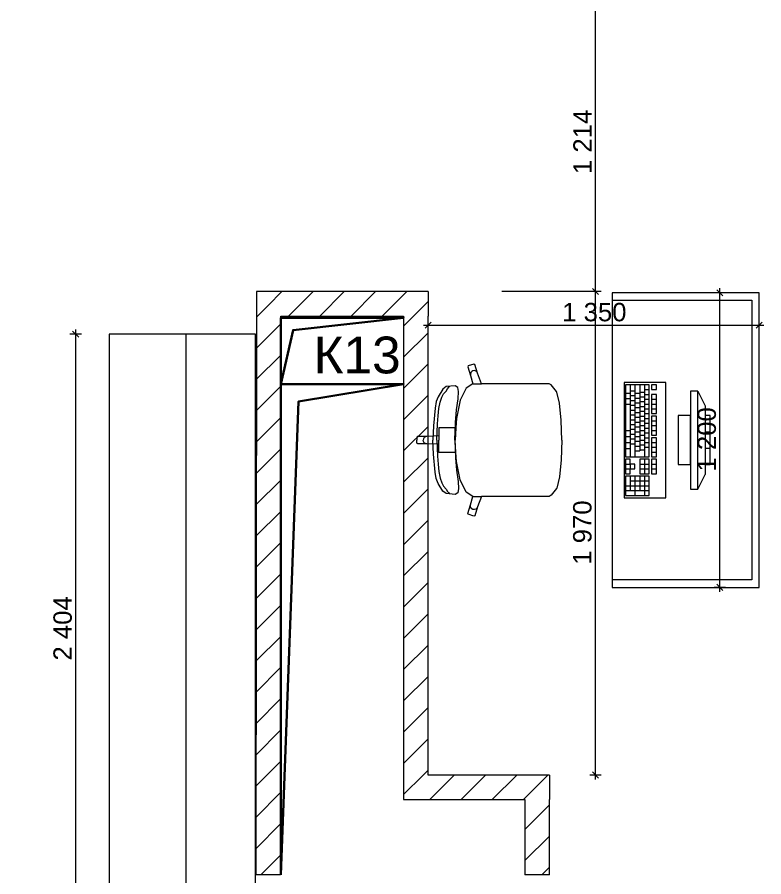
# Model space of a CAD drawing. Header units: millimetres. Extents: x 2336463 to 2579121, y 595385 to 778077.
# Drawn here: x 2438392 to 2441435, y 629667 to 633169 of the extents above; entities that cross this region are included whole.
import ezdxf

# ---------------------------------------------------------------- set-up
doc = ezdxf.new("R2010")
doc.units = ezdxf.units.MM
doc.header["$MEASUREMENT"] = 0
for name, color, linetype in [('1 Планировка размеры', 7, 'Continuous'), ('Интерьер - Мебель', 7, 'Continuous'), ('сит план', 7, 'Continuous')]:
    doc.layers.add(name, color=color, linetype=linetype)
doc.layers.add('1 Планировка размеры_Ном._пера__242', color=7, linetype='Continuous', lineweight=13, true_color=0x1b55b5)
doc.layers.add('сит план_Ном._пера__87', color=7, linetype='Continuous', lineweight=20, true_color=0x6a6a6a)
for name, color, linetype, lineweight in [('Интерьер - Мебель_Ном._пера__1', 7, 'Continuous', 13), ('сит план_Ном._пера__1', 7, 'Continuous', 13), ('сит план_Ном._пера__21', 7, 'Continuous', 30)]:
    doc.layers.add(name, color=color, linetype=linetype, lineweight=lineweight)
doc.styles.add('СГЕНЕРИР_СТИЛЬ_1', font='arial.ttf')
doc.linetypes.add('вешало', pattern='A,0,[1,Р”РёР·Р°Р№РЅ РїСЂРѕРµРєС‚ СЂР°Р±РѕС‡РёР№1.Shx,S=9.52381,R=0,X=0,Y=0],-1200,0', length=1200)
doc.dimstyles.new('СГЕНЕРИР_СТИЛЬ__1', dxfattribs={"dimtxt": 75, "dimasz": 23.75, "dimexe": 0.18, "dimexo": 300, "dimgap": 0, "dimtad": 1, "dimtih": 1, "dimtoh": 1, "dimdec": 0, "dimzin": 0, "dimdsep": 46, "dimtxsty": 'СГЕНЕРИР_СТИЛЬ_1', "dimblk": 'ARROWHEAD_6', "dimblk1": 'ARROWHEAD_6', "dimblk2": 'ARROWHEAD_6', "dimcen": 0.09, "dimclrd": 256, "dimclre": 256, "dimclrt": 256, "dimazin": 0, "dimtfac": 1, "dimtdec": 4, "dimtmove": 0, "dimatfit": 3, "dimfxl": 0, "dimtolj": 1, "dimtzin": 0, "dimarcsym": 0})
doc.dimstyles.new('СГЕНЕРИР_СТИЛЬ__2', dxfattribs={"dimtxt": 75, "dimasz": 23.75, "dimexe": 0.18, "dimexo": 300, "dimgap": 0, "dimtad": 1, "dimdec": 0, "dimzin": 0, "dimdsep": 46, "dimtxsty": 'СГЕНЕРИР_СТИЛЬ_1', "dimblk": 'ARROWHEAD_6', "dimblk1": 'ARROWHEAD_6', "dimblk2": 'ARROWHEAD_6', "dimcen": 0.09, "dimclrd": 256, "dimclre": 256, "dimclrt": 256, "dimazin": 0, "dimtfac": 1, "dimtdec": 4, "dimtmove": 0, "dimatfit": 3, "dimfxl": 0, "dimtolj": 1, "dimtzin": 0, "dimarcsym": 0})
pattern_1 = [(45, (2086872.015, 585813.69), (-63.639609, 63.639609), [])]

# ---------------------------------------------------------------- blocks, each defined once
blk = doc.blocks.new('Перекрытие_128', base_point=(2438766.9, 629473.8))
at = {"layer": 'Интерьер - Мебель_Ном._пера__1', "color": 7, "linetype": 'Continuous', "lineweight": 13, "flags": 128}
blk.add_lwpolyline([(2438766.9, 629473.8), (2439362.9, 629473.8), (2439362.9, 631878), (2438766.9, 631878)], close=True, dxfattribs=at)
blk = doc.blocks.new('Стена_427', base_point=(2439366.6, 632051.3))
at = {"layer": 'сит план_Ном._пера__87', "linetype": 'Continuous', "lineweight": 20, "true_color": 0x6a6a6a}
h = blk.add_hatch(dxfattribs=at)
h.set_pattern_fill('Блоки_Бетонные_Эффективные', color=251, style=0, pattern_type=2)
h.set_pattern_definition(pattern_1)
h.paths.add_polyline_path([(2439366.6, 631951.3), (2439466.6, 631951.3), (2439366.6, 632051.3)])
h = blk.add_hatch(dxfattribs=at)
h.set_pattern_fill('Блоки_Бетонные_Эффективные', color=251, style=0, pattern_type=2)
h.set_pattern_definition(pattern_1)
h.paths.add_polyline_path([(2439466.6, 632051.3), (2439366.6, 632051.3), (2439466.6, 631951.3)])
h = blk.add_hatch(dxfattribs=at)
h.set_pattern_fill('Блоки_Бетонные_Эффективные', color=251, style=0, pattern_type=2)
h.set_pattern_definition(pattern_1)
h.paths.add_polyline_path([(2439466.6, 631951.3), (2439966.6, 631951.3), (2439966.6, 632051.3), (2439466.6, 632051.3)])
h = blk.add_hatch(dxfattribs=at)
h.set_pattern_fill('Блоки_Бетонные_Эффективные', color=251, style=0, pattern_type=2)
h.set_pattern_definition(pattern_1)
h.paths.add_polyline_path([(2439966.6, 631951.3), (2440066.6, 631951.3), (2440066.6, 632051.3)])
h = blk.add_hatch(dxfattribs=at)
h.set_pattern_fill('Блоки_Бетонные_Эффективные', color=251, style=0, pattern_type=2)
h.set_pattern_definition(pattern_1)
h.paths.add_polyline_path([(2440066.6, 632051.3), (2439966.6, 632051.3), (2439966.6, 631951.3), (2440066.6, 632051.3)])
at = {"layer": 'сит план_Ном._пера__1', "color": 7, "linetype": 'Continuous', "lineweight": 13, "flags": 128}
for points in [[(2439366.6, 632051.3), (2439366.6, 631951.3)], [(2440066.6, 632051.3), (2439366.6, 632051.3)], [(2440066.6, 632051.3), (2440066.6, 631951.3)], [(2439466.6, 631951.3), (2439966.6, 631951.3)]]:
    blk.add_lwpolyline(points, dxfattribs=at)
blk = doc.blocks.new('Стена_428', base_point=(2440066.6, 632051.3))
at = {"layer": 'сит план_Ном._пера__87', "linetype": 'Continuous', "lineweight": 20, "true_color": 0x6a6a6a}
h = blk.add_hatch(dxfattribs=at)
h.set_pattern_fill('Блоки_Бетонные_Эффективные', color=251, style=0, pattern_type=2)
h.set_pattern_definition(pattern_1)
h.paths.add_polyline_path([(2439966.6, 631951.3), (2439966.6, 630081.3), (2440066.6, 630081.3), (2440066.6, 631951.3)])
h = blk.add_hatch(dxfattribs=at)
h.set_pattern_fill('Блоки_Бетонные_Эффективные', color=251, style=0, pattern_type=2)
h.set_pattern_definition(pattern_1)
h.paths.add_polyline_path([(2440066.6, 630081.3), (2439966.6, 629981.3), (2440066.6, 629981.3)])
h = blk.add_hatch(dxfattribs=at)
h.set_pattern_fill('Блоки_Бетонные_Эффективные', color=251, style=0, pattern_type=2)
h.set_pattern_definition(pattern_1)
h.paths.add_polyline_path([(2440066.6, 630081.3), (2439966.6, 630081.3), (2439966.6, 629981.3)])
at = {"layer": 'сит план_Ном._пера__1', "color": 7, "linetype": 'Continuous', "lineweight": 13, "flags": 128}
for points in [[(2439966.6, 631951.3), (2439966.6, 629981.3)], [(2440066.6, 630081.3), (2440066.6, 631951.3)], [(2439966.6, 629981.3), (2440066.6, 629981.3)]]:
    blk.add_lwpolyline(points, dxfattribs=at)
blk = doc.blocks.new('Стена_429', base_point=(2440066.6, 630081.3))
at = {"layer": 'сит план_Ном._пера__87', "linetype": 'Continuous', "lineweight": 20, "true_color": 0x6a6a6a}
h = blk.add_hatch(dxfattribs=at)
h.set_pattern_fill('Блоки_Бетонные_Эффективные', color=251, style=0, pattern_type=2)
h.set_pattern_definition(pattern_1)
h.paths.add_polyline_path([(2440066.6, 629981.3), (2440461.2, 629981.3), (2440461.2, 630081.3), (2440066.6, 630081.3)])
h = blk.add_hatch(dxfattribs=at)
h.set_pattern_fill('Блоки_Бетонные_Эффективные', color=251, style=0, pattern_type=2)
h.set_pattern_definition(pattern_1)
h.paths.add_polyline_path([(2440461.2, 629981.3), (2440561.2, 629981.3), (2440561.2, 630081.3)])
h = blk.add_hatch(dxfattribs=at)
h.set_pattern_fill('Блоки_Бетонные_Эффективные', color=251, style=0, pattern_type=2)
h.set_pattern_definition(pattern_1)
h.paths.add_polyline_path([(2440461.2, 629981.3), (2440561.2, 630081.3), (2440461.2, 630081.3)])
at = {"layer": 'сит план_Ном._пера__1', "color": 7, "linetype": 'Continuous', "lineweight": 13, "flags": 128}
for points in [[(2440561.2, 630081.3), (2440066.6, 630081.3)], [(2440561.2, 630081.3), (2440561.2, 629981.3)], [(2440066.6, 629981.3), (2440461.2, 629981.3)]]:
    blk.add_lwpolyline(points, dxfattribs=at)
blk = doc.blocks.new('Стена_430', base_point=(2440561.2, 630081.3))
at = {"layer": 'сит план_Ном._пера__87', "linetype": 'Continuous', "lineweight": 20, "true_color": 0x6a6a6a}
h = blk.add_hatch(dxfattribs=at)
h.set_pattern_fill('Блоки_Бетонные_Эффективные', color=251, style=0, pattern_type=2)
h.set_pattern_definition(pattern_1)
h.paths.add_polyline_path([(2440461.2, 629981.3), (2440461.2, 629674.7), (2440561.2, 629674.7), (2440561.2, 629981.3)])
at = {"layer": 'сит план_Ном._пера__1', "color": 7, "linetype": 'Continuous', "lineweight": 13, "flags": 128}
for points in [[(2440461.2, 629981.3), (2440461.2, 629674.7)], [(2440561.2, 629674.7), (2440561.2, 629981.3)], [(2440561.2, 629674.7), (2440461.2, 629674.7)]]:
    blk.add_lwpolyline(points, dxfattribs=at)
blk = doc.blocks.new('Стена_431', base_point=(2439366.6, 632051.3))
at = {"layer": 'сит план_Ном._пера__87', "linetype": 'Continuous', "lineweight": 20, "true_color": 0x6a6a6a}
h = blk.add_hatch(dxfattribs=at)
h.set_pattern_fill('Блоки_Бетонные_Эффективные', color=251, style=0, pattern_type=2)
h.set_pattern_definition(pattern_1)
h.paths.add_polyline_path([(2439366.6, 631951.3), (2439365.2, 629674.1), (2439465.2, 629674), (2439466.6, 631951.3)])
at = {"layer": 'сит план_Ном._пера__1', "color": 7, "linetype": 'Continuous', "lineweight": 13, "flags": 128}
for points in [[(2439366.6, 631951.3), (2439365.2, 629674.1)], [(2439465.2, 629674), (2439466.6, 631951.3)], [(2439465.2, 629674), (2439365.2, 629674.1)]]:
    blk.add_lwpolyline(points, dxfattribs=at)
blk = doc.blocks.new('Индивидуальное Рабочее Место 25')
at = {"layer": 'Интерьер - Мебель_Ном._пера__1', "color": 7, "linetype": 'Continuous', "lineweight": 13}
for p, q in [((-1170, 0), (-1200, 0)), ((-1200, 0), (-1200, -30)), ((-30, 0), (-1170, 0)), ((0, 0), (-30, 0)), ((0, -30), (0, 0)), ((-1200, -30), (-1200, -600)), ((-1170, -30), (-30, -30)), ((-1170, -600), (-1170, -30)), ((-30, -30), (-30, -600)), ((0, -600), (0, -30)), ((-500, -200), (-700, -200)), ((-700, -200), (-700, -220)), ((-633.3, -220), (-633.3, -200)), ((-566.7, -220), (-566.7, -200)), ((-500, -220), (-500, -200)), ((-800, -250), (-740, -220)), ((-740, -220), (-460, -220)), ((-700, -220), (-500, -220)), ((-400, -250), (-460, -220)), ((-400, -250), (-800, -250)), ((-800, -250), (-800, -280)), ((-800, -280), (-400, -280)), ((-500, -280), (-700, -280)), ((-700, -280), (-700, -330)), ((-500, -330), (-500, -280)), ((-400, -280), (-400, -250)), ((-700, -330), (-500, -330)), ((-805.6, -419.1), (-825.2, -419.1)), ((-825.2, -419.1), (-825.2, -438.5)), ((-805.6, -438.5), (-805.6, -419.1)), ((-707.7, -419.1), (-786, -419.1)), ((-786, -419.1), (-786, -438.5)), ((-766.5, -438.5), (-766.5, -419.1)), ((-746.9, -438.5), (-746.9, -419.1)), ((-727.3, -438.5), (-727.3, -419.1)), ((-707.7, -438.5), (-707.7, -419.1)), ((-619.6, -419.1), (-697.9, -419.1)), ((-697.9, -419.1), (-697.9, -438.5)), ((-678.3, -438.5), (-678.3, -419.1)), ((-658.8, -438.5), (-658.8, -419.1)), ((-639.2, -438.5), (-639.2, -419.1)), ((-619.6, -438.5), (-619.6, -419.1)), ((-531.5, -419.1), (-609.8, -419.1)), ((-609.8, -419.1), (-609.8, -438.5)), ((-590.2, -438.5), (-590.2, -419.1)), ((-570.6, -438.5), (-570.6, -419.1)), ((-551, -438.5), (-551, -419.1)), ((-531.5, -438.5), (-531.5, -419.1)), ((-462.9, -419.1), (-521.7, -419.1)), ((-521.7, -419.1), (-521.7, -438.5)), ((-502.1, -438.5), (-502.1, -419.1)), ((-482.5, -438.5), (-482.5, -419.1)), ((-462.9, -438.5), (-462.9, -419.1)), ((-825.2, -438.5), (-805.6, -438.5)), ((-531.5, -448.2), (-825.2, -448.2)), ((-825.2, -448.2), (-825.2, -545.2)), ((-805.6, -467.6), (-805.6, -448.2)), ((-786, -438.5), (-707.7, -438.5)), ((-786, -467.6), (-786, -448.2)), ((-766.5, -467.6), (-766.5, -448.2)), ((-746.9, -467.6), (-746.9, -448.2)), ((-727.3, -467.6), (-727.3, -448.2)), ((-707.7, -467.6), (-707.7, -448.2)), ((-697.9, -438.5), (-619.6, -438.5)), ((-688.1, -467.6), (-688.1, -448.2)), ((-668.5, -467.6), (-668.5, -448.2)), ((-649, -467.6), (-649, -448.2)), ((-629.4, -467.6), (-629.4, -448.2)), ((-609.8, -438.5), (-531.5, -438.5)), ((-609.8, -467.6), (-609.8, -448.2)), ((-590.2, -467.6), (-590.2, -448.2)), ((-570.6, -467.6), (-570.6, -448.2)), ((-531.5, -545.2), (-531.5, -448.2)), ((-521.7, -438.5), (-462.9, -438.5)), ((-462.9, -448.2), (-521.7, -448.2)), ((-521.7, -448.2), (-521.7, -487)), ((-502.1, -487), (-502.1, -448.2)), ((-482.5, -487), (-482.5, -448.2)), ((-462.9, -487), (-462.9, -448.2)), ((-374.8, -448.2), (-453.1, -448.2)), ((-453.1, -448.2), (-453.1, -545.2)), ((-433.5, -525.8), (-433.5, -448.2)), ((-414, -545.2), (-414, -448.2)), ((-394.4, -545.2), (-394.4, -448.2)), ((-374.8, -545.2), (-374.8, -448.2)), ((-825.2, -467.6), (-531.5, -467.6)), ((-825.2, -487), (-555.9, -487)), ((-795.8, -487), (-795.8, -467.6)), ((-790.9, -506.4), (-790.9, -487)), ((-776.3, -487), (-776.3, -467.6)), ((-771.4, -506.4), (-771.4, -487)), ((-756.7, -487), (-756.7, -467.6)), ((-751.8, -506.4), (-751.8, -487)), ((-737.1, -487), (-737.1, -467.6)), ((-732.2, -506.4), (-732.2, -487)), ((-717.5, -487), (-717.5, -467.6)), ((-712.6, -506.4), (-712.6, -487)), ((-697.9, -487), (-697.9, -467.6)), ((-693, -506.4), (-693, -487)), ((-678.3, -487), (-678.3, -467.6)), ((-673.4, -506.4), (-673.4, -487)), ((-658.8, -487), (-658.8, -467.6)), ((-653.9, -506.4), (-653.9, -487)), ((-639.2, -487), (-639.2, -467.6)), ((-634.3, -506.4), (-634.3, -487)), ((-619.6, -487), (-619.6, -467.6)), ((-614.7, -506.4), (-614.7, -487)), ((-600, -487), (-600, -467.6)), ((-595.1, -506.4), (-595.1, -487)), ((-580.4, -487), (-580.4, -467.6)), ((-575.5, -506.4), (-575.5, -487)), ((-560.8, -487), (-560.8, -467.6)), ((-555.9, -506.4), (-555.9, -487)), ((-521.7, -467.6), (-462.9, -467.6)), ((-521.7, -487), (-462.9, -487)), ((-453.1, -467.6), (-374.8, -467.6)), ((-453.1, -487), (-394.4, -487)), ((-825.2, -506.4), (-531.5, -506.4)), ((-800.7, -525.8), (-800.7, -506.4)), ((-781.1, -525.8), (-781.1, -506.4)), ((-761.6, -525.8), (-761.6, -506.4)), ((-742, -525.8), (-742, -506.4)), ((-722.4, -525.8), (-722.4, -506.4)), ((-702.8, -525.8), (-702.8, -506.4)), ((-683.2, -525.8), (-683.2, -506.4)), ((-663.6, -525.8), (-663.6, -506.4)), ((-644.1, -525.8), (-644.1, -506.4)), ((-624.5, -525.8), (-624.5, -506.4)), ((-604.9, -525.8), (-604.9, -506.4)), ((-585.3, -525.8), (-585.3, -506.4)), ((-482.5, -506.4), (-502.1, -506.4)), ((-502.1, -506.4), (-502.1, -525.8)), ((-482.5, -525.8), (-482.5, -506.4)), ((-453.1, -506.4), (-374.8, -506.4)), ((-825.2, -525.8), (-531.5, -525.8)), ((-825.2, -545.2), (-531.5, -545.2)), ((-790.9, -545.2), (-790.9, -525.8)), ((-768.9, -545.2), (-768.9, -525.8)), ((-746.9, -545.2), (-746.9, -525.8)), ((-639.2, -545.2), (-639.2, -525.8)), ((-614.7, -545.2), (-614.7, -525.8)), ((-590.2, -545.2), (-590.2, -525.8)), ((-565.7, -545.2), (-565.7, -525.8)), ((-502.1, -525.8), (-521.7, -525.8)), ((-521.7, -525.8), (-521.7, -545.2)), ((-521.7, -545.2), (-462.9, -545.2)), ((-502.1, -545.2), (-502.1, -525.8)), ((-502.1, -525.8), (-482.5, -525.8)), ((-462.9, -525.8), (-482.5, -525.8)), ((-482.5, -545.2), (-482.5, -525.8)), ((-462.9, -545.2), (-462.9, -525.8)), ((-453.1, -525.8), (-394.4, -525.8)), ((-453.1, -545.2), (-374.8, -545.2)), ((-1200, -600), (-1170, -600)), ((-30, -600), (0, -600)), ((-600, -805), (-680, -807.5)), ((-600, -805), (-520, -807.5)), ((-797.9, -826.3), (-824.7, -847.4)), ((-795.8, -825.4), (-797.9, -826.3)), ((-749.9, -814.7), (-795.8, -825.4)), ((-681.1, -807.6), (-749.9, -814.7)), ((-680, -807.5), (-681.1, -807.6)), ((-520, -807.5), (-518.9, -807.6)), ((-518.9, -807.6), (-450.1, -814.7)), ((-450.1, -814.7), (-404.2, -825.4)), ((-404.2, -825.4), (-402.1, -826.3)), ((-402.1, -826.3), (-375.3, -847.4)), ((-824.7, -847.4), (-829.3, -856)), ((-829.3, -856), (-829.3, -887.1)), ((-375.3, -847.4), (-370.7, -856)), ((-370.7, -856), (-370.7, -887.1)), ((-829.3, -887.1), (-829.3, -923.2)), ((-370.7, -887.1), (-370.7, -923.2)), ((-829.3, -923.2), (-829.3, -1132.3)), ((-370.7, -923.2), (-370.7, -1132.3)), ((-872.6, -1148), (-908.1, -1159.4)), ((-881.4, -1155.4), (-883, -1161)), ((-877.8, -1150.8), (-881.4, -1155.4)), ((-872.6, -1148), (-877.8, -1150.8)), ((-829.3, -1132.3), (-872.6, -1148)), ((-829.3, -1166.5), (-829.3, -1132.3)), ((-370.7, -1166.5), (-370.7, -1132.3)), ((-370.7, -1132.3), (-327.4, -1148)), ((-327.4, -1148), (-322.2, -1150.8)), ((-327.4, -1148), (-291.9, -1159.4)), ((-322.2, -1150.8), (-318.6, -1155.4)), ((-318.6, -1155.4), (-317, -1161)), ((-908.1, -1159.4), (-910, -1163.1)), ((-910, -1163.1), (-902.5, -1185.9)), ((-902.5, -1185.9), (-898.7, -1187.8)), ((-898.7, -1187.8), (-863.3, -1176.4)), ((-883, -1161), (-882.3, -1166.8)), ((-882.3, -1166.8), (-879.5, -1171.9)), ((-879.5, -1171.9), (-874.8, -1175.5)), ((-874.8, -1175.5), (-869.2, -1177.1)), ((-869.2, -1177.1), (-863.3, -1176.4)), ((-863.3, -1176.4), (-829.2, -1166.7)), ((-829.3, -1166.5), (-829.2, -1166.7)), ((-829.2, -1166.7), (-811.8, -1194.6)), ((-370.8, -1166.7), (-388.2, -1194.6)), ((-370.7, -1166.5), (-370.8, -1166.7)), ((-336.7, -1176.4), (-370.8, -1166.7)), ((-330.8, -1177.1), (-336.7, -1176.4)), ((-301.3, -1187.8), (-336.7, -1176.4)), ((-325.2, -1175.5), (-330.8, -1177.1)), ((-320.5, -1171.9), (-325.2, -1175.5)), ((-317.7, -1166.8), (-320.5, -1171.9)), ((-317, -1161), (-317.7, -1166.8)), ((-297.5, -1185.9), (-301.3, -1187.8)), ((-290, -1163.1), (-297.5, -1185.9)), ((-291.9, -1159.4), (-290, -1163.1)), ((-797.5, -1225.1), (-814.7, -1228.1)), ((-811.8, -1194.6), (-762.1, -1218.4)), ((-768.5, -1227.7), (-797.5, -1225.1)), ((-762.1, -1218.4), (-687.7, -1234.2)), ((-437.9, -1218.4), (-512.3, -1234.2)), ((-388.2, -1194.6), (-437.9, -1218.4)), ((-431.5, -1227.7), (-402.5, -1225.1)), ((-402.5, -1225.1), (-385.3, -1228.1)), ((-814.7, -1228.1), (-821.4, -1239.7)), ((-821.4, -1239.7), (-818.1, -1275.8)), ((-723.2, -1233.5), (-768.5, -1227.7)), ((-672.3, -1238.2), (-723.2, -1233.5)), ((-687.7, -1234.2), (-650.3, -1236.6)), ((-600, -1240.5), (-672.3, -1238.2)), ((-650.3, -1236.6), (-600, -1239.8)), ((-650.3, -1236.6), (-650.3, -1275.3)), ((-549.7, -1236.6), (-600, -1239.8)), ((-600, -1240.5), (-527.7, -1238.2)), ((-512.3, -1234.2), (-549.7, -1236.6)), ((-549.7, -1236.6), (-549.7, -1275.3)), ((-527.7, -1238.2), (-476.8, -1233.5)), ((-476.8, -1233.5), (-431.5, -1227.7)), ((-385.3, -1228.1), (-378.6, -1239.7)), ((-378.6, -1239.7), (-381.9, -1275.8)), ((-815, -1265.2), (-818.8, -1262.6)), ((-818.1, -1275.8), (-807.6, -1289)), ((-808.8, -1270.4), (-815, -1265.2)), ((-799.7, -1276.5), (-808.8, -1270.4)), ((-807.6, -1289), (-776.5, -1309)), ((-788, -1286.6), (-799.7, -1276.5)), ((-774.8, -1294.3), (-788, -1286.6)), ((-754.5, -1300.5), (-774.8, -1294.3)), ((-650.3, -1275.3), (-650.3, -1305.3)), ((-549.7, -1275.3), (-549.7, -1305.3)), ((-445.5, -1300.5), (-425.2, -1294.3)), ((-425.2, -1294.3), (-412, -1286.6)), ((-392.4, -1289), (-423.5, -1309)), ((-412, -1286.6), (-400.3, -1276.5)), ((-400.3, -1276.5), (-391.2, -1270.4)), ((-381.9, -1275.8), (-392.4, -1289)), ((-391.2, -1270.4), (-385, -1265.2)), ((-385, -1265.2), (-381.2, -1262.6)), ((-776.5, -1309), (-756.6, -1316.3)), ((-756.6, -1316.3), (-730.7, -1321.1)), ((-728.5, -1305.5), (-754.5, -1300.5)), ((-730.7, -1321.1), (-657.5, -1328.1)), ((-698.5, -1309.2), (-728.5, -1305.5)), ((-666.1, -1311.7), (-698.5, -1309.2)), ((-632.7, -1313.2), (-666.1, -1311.7)), ((-657.5, -1328.1), (-600, -1330.2)), ((-650.3, -1305.3), (-616.9, -1305.3)), ((-600, -1313.6), (-632.7, -1313.2)), ((-616.9, -1305.3), (-600, -1305.3)), ((-616.9, -1305.3), (-615.1, -1355.1)), ((-583.1, -1305.3), (-600, -1305.3)), ((-600, -1313.6), (-567.3, -1313.2)), ((-542.5, -1328.1), (-600, -1330.2)), ((-583.1, -1305.3), (-584.9, -1355.1)), ((-549.7, -1305.3), (-583.1, -1305.3)), ((-567.3, -1313.2), (-533.9, -1311.7)), ((-469.3, -1321.1), (-542.5, -1328.1)), ((-533.9, -1311.7), (-501.5, -1309.2)), ((-501.5, -1309.2), (-471.5, -1305.5)), ((-471.5, -1305.5), (-445.5, -1300.5)), ((-443.4, -1316.3), (-469.3, -1321.1)), ((-423.5, -1309), (-443.4, -1316.3)), ((-615.1, -1355.1), (-613.9, -1360.8)), ((-615.1, -1355.1), (-615.1, -1392)), ((-613.9, -1360.8), (-610.7, -1365.7)), ((-610.7, -1365.7), (-605.8, -1368.9)), ((-589.3, -1365.7), (-594.2, -1368.9)), ((-586.1, -1360.8), (-589.3, -1365.7)), ((-584.9, -1355.1), (-586.1, -1360.8)), ((-584.9, -1355.1), (-584.9, -1392)), ((-615.1, -1392), (-612.1, -1395)), ((-612.1, -1395), (-600, -1395)), ((-605.8, -1368.9), (-600, -1370.1)), ((-594.2, -1368.9), (-600, -1370.1)), ((-587.9, -1395), (-600, -1395)), ((-584.9, -1392), (-587.9, -1395))]:
    blk.add_line(p, q, dxfattribs=at)
at = {"layer": 'Интерьер - Мебель_Ном._пера__1', "color": 7, "linetype": 'Continuous', "lineweight": 13, "flags": 128}
for points in [[(0, 0), (-1200, 0), (-1200, -600), (0, -600)], [(-835, -380), (-835, -550), (-365, -550), (-365, -380)]]:
    blk.add_lwpolyline(points, close=True, dxfattribs=at)
blk = doc.blocks.new('*D3127', base_point=(2086872, 585813.7))
at = {"layer": '1 Планировка размеры_Ном._пера__242', "color": 152, "linetype": 'Continuous', "lineweight": 13, "true_color": 0x1b55b5}
for p, q in [((2440772.3, 632051.3), (2440366.6, 632051.3)), ((2440736.3, 632063.8), (2440761.3, 632038.8)), ((2440748.8, 630081.3), (2440748.8, 632051.3)), ((2440772.3, 630081.3), (2440725.4, 630081.3)), ((2440736.3, 630093.8), (2440761.3, 630068.8)), ((2440748.8, 630062.6), (2440748.8, 630081.3))]:
    blk.add_line(p, q, dxfattribs=at)
at = {"layer": '1 Планировка размеры_Ном._пера__242', "color": 152, "lineweight": 13, "true_color": 0x1b55b5, "insert": (2440733.8, 630938.1), "char_height": 75, "attachment_point": 7, "rotation": 90, "style": 'СГЕНЕРИР_СТИЛЬ_1'}
blk.add_mtext('\\A1;{\\pql;\\fArial|b0|i0|c204|p38;1\xa0970}', dxfattribs=at)
blk = doc.blocks.new('ARROWHEAD_6')
at = {"color": 0, "linetype": 'Continuous', "lineweight": 0}
for p, q in [((0, 0), (-1, 0)), ((-0.5, -0.5), (0.5, 0.5))]:
    blk.add_line(p, q, dxfattribs=at)
blk = doc.blocks.new('*D3128', base_point=(2086872, 585813.7))
at = {"layer": '1 Планировка размеры_Ном._пера__242', "color": 152, "linetype": 'Continuous', "lineweight": 13, "true_color": 0x1b55b5}
for p, q in [((2441116.2, 633265.6), (2440725.4, 633265.6)), ((2440736.3, 633278.1), (2440761.3, 633253.1)), ((2440748.8, 632051.3), (2440748.8, 633265.6)), ((2440772.3, 632051.3), (2440366.6, 632051.3)), ((2440736.3, 632063.8), (2440761.3, 632038.8))]:
    blk.add_line(p, q, dxfattribs=at)
at = {"layer": '1 Планировка размеры_Ном._пера__242', "color": 152, "lineweight": 13, "true_color": 0x1b55b5, "insert": (2440733.8, 632530.2), "char_height": 75, "attachment_point": 7, "rotation": 90, "style": 'СГЕНЕРИР_СТИЛЬ_1'}
blk.add_mtext('\\A1;{\\pql;\\fArial|b0|i0|c204|p38;1\xa0214}', dxfattribs=at)
blk = doc.blocks.new('*D3145', base_point=(2086872, 585813.7))
at = {"layer": '1 Планировка размеры_Ном._пера__242', "color": 152, "linetype": 'Continuous', "lineweight": 13, "true_color": 0x1b55b5}
for p, q in [((2440066.6, 631890.7), (2440066.6, 631937.6)), ((2441416.4, 631890.7), (2441416.4, 631937.6)), ((2440047.8, 631914.1), (2440066.6, 631914.1)), ((2440079.1, 631926.6), (2440054.1, 631901.6)), ((2440066.6, 631914.1), (2441416.4, 631914.1)), ((2441403.9, 631901.6), (2441428.9, 631926.6)), ((2441416.4, 631914.1), (2441435.1, 631914.1))]:
    blk.add_line(p, q, dxfattribs=at)
at = {"layer": '1 Планировка размеры_Ном._пера__242', "color": 152, "lineweight": 13, "true_color": 0x1b55b5, "insert": (2440613.3, 631929.1), "char_height": 75, "attachment_point": 7, "style": 'СГЕНЕРИР_СТИЛЬ_1'}
blk.add_mtext('\\A1;{\\pql;\\fArial|b0|i0|c204|p38;1\xa0350}', dxfattribs=at)
blk = doc.blocks.new('*D3163', base_point=(2086872, 585813.7))
at = {"layer": '1 Планировка размеры_Ном._пера__242', "color": 152, "linetype": 'Continuous', "lineweight": 13, "true_color": 0x1b55b5}
for p, q in [((2438630.4, 631878), (2438630.4, 631896.7)), ((2438653.9, 631878), (2438607, 631878)), ((2438642.9, 631865.5), (2438617.9, 631890.5)), ((2438630.4, 629473.8), (2438630.4, 631878)), ((2438617.9, 629486.3), (2438642.9, 629461.3)), ((2438653.9, 629473.8), (2438607, 629473.8)), ((2438630.4, 629455.1), (2438630.4, 629473.8))]:
    blk.add_line(p, q, dxfattribs=at)
at = {"layer": '1 Планировка размеры_Ном._пера__242', "color": 152, "lineweight": 13, "true_color": 0x1b55b5, "insert": (2438615.4, 630547.7), "char_height": 75, "attachment_point": 7, "rotation": 90, "style": 'СГЕНЕРИР_СТИЛЬ_1'}
blk.add_mtext('\\A1;{\\pql;\\fArial|b0|i0|c204|p38;2\xa0404}', dxfattribs=at)
blk = doc.blocks.new('*D3164', base_point=(2086872, 585813.7))
at = {"layer": '1 Планировка размеры_Ном._пера__242', "color": 152, "linetype": 'Continuous', "lineweight": 13, "true_color": 0x1b55b5}
for p, q in [((2441279.5, 632046.1), (2441232.6, 632046.1)), ((2441268.5, 632033.6), (2441243.5, 632058.6)), ((2441256, 632046.1), (2441256, 632064.9)), ((2441256, 630846.1), (2441256, 632046.1)), ((2441279.5, 630846.1), (2441232.6, 630846.1)), ((2441243.5, 630858.6), (2441268.5, 630833.6)), ((2441256, 630827.4), (2441256, 630846.1))]:
    blk.add_line(p, q, dxfattribs=at)
at = {"layer": '1 Планировка размеры_Ном._пера__242', "color": 152, "lineweight": 13, "true_color": 0x1b55b5, "insert": (2441241, 631317.9), "char_height": 75, "attachment_point": 7, "rotation": 90, "style": 'СГЕНЕРИР_СТИЛЬ_1'}
blk.add_mtext('\\A1;{\\pql;\\fArial|b0|i0|c204|p38;1\xa0200}', dxfattribs=at)

msp = doc.modelspace()

# ---------------------------------------------------------------- linework, layer by layer
at = {"layer": 'Интерьер - Мебель_Ном._пера__1', "color": 7, "linetype": 'вешало', "lineweight": 13}
msp.add_line((2439078.6, 631878.5), (2439078.6, 629600.3), dxfattribs=at)
at = {"layer": 'сит план_Ном._пера__21', "color": 7, "linetype": 'Continuous', "lineweight": 30, "flags": 128}
for points in [[(2439466.6, 631674.3), (2439516.6, 631894.3), (2439966.6, 631944.3), (2439466.6, 631944.3)], [(2439466.6, 629674.3), (2439538, 631602.9), (2439966.6, 631674.4), (2439466.6, 631674.4)]]:
    msp.add_lwpolyline(points, close=True, dxfattribs=at)

# ---------------------------------------------------------------- block references
at = {"layer": 'Интерьер - Мебель', "color": 7, "linetype": 'Continuous', "lineweight": 13}
msp.add_blockref('Перекрытие_128', (2438766.9, 629473.8), dxfattribs=at)
at = {"layer": 'Интерьер - Мебель_Ном._пера__1', "color": 7, "linetype": 'Continuous', "lineweight": 13, "zscale": 1000, "rotation": 270}
msp.add_blockref('Индивидуальное Рабочее Место 25', (2441416.4, 630846.1), dxfattribs=at)
at = {"layer": 'сит план', "color": 7, "lineweight": 13}
for name, p in [('Стена_427', (2439366.6, 632051.3)), ('Стена_431', (2439366.6, 632051.3)), ('Стена_428', (2440066.6, 632051.3)), ('Стена_429', (2440066.6, 630081.3)), ('Стена_430', (2440561.2, 630081.3))]:
    msp.add_blockref(name, p, dxfattribs=at)

# ---------------------------------------------------------------- texts
at = {"layer": 'сит план_Ном._пера__1', "color": 7, "linetype": 'Continuous', "lineweight": 13, "insert": (2439599.8, 631867.9), "char_height": 150, "attachment_point": 1, "style": 'СГЕНЕРИР_СТИЛЬ_1'}
msp.add_mtext('\\A1;{\\pql;\\fArial|b0|i0|c204|p38;К13}', dxfattribs=at)

# ---------------------------------------------------------------- dimensions: what is measured, and where the dimension line sits
at = {"layer": '1 Планировка размеры', "color": 152, "linetype": 'Continuous', "lineweight": 13, "true_color": 0x1b55b5}
for base, p1, p2, picture, middle in [((2440748.8, 633265.6), (2440066.6, 632051.3), (2441416.2, 633265.6), '*D3128', (2440696.3, 632659)), ((2440748.8, 632051.3), (2440561.2, 630081.3), (2440066.6, 632051.3), '*D3127', (2440696.3, 631066.9)), ((2441256, 632046.1), (2441416.4, 630846.1), (2441416.4, 632046.1), '*D3164', (2441203.5, 631446.7)), ((2438630.4, 631878), (2438766.9, 629473.8), (2438766.9, 631878), '*D3163', (2438577.9, 630676.5))]:
    dim = msp.add_linear_dim(base=base, p1=p1, p2=p2, angle=90, dimstyle='СГЕНЕРИР_СТИЛЬ__2', dxfattribs=at)
    dim.commit()
    dim.dimension.update_dxf_attribs({"geometry": picture, "text_midpoint": middle, "dimtype": 160, "text_rotation": 90})
dim = msp.add_linear_dim(base=(2441416.4, 631914.1), p1=(2440066.6, 632051.3), p2=(2441416.4, 632046.1), dimstyle='СГЕНЕРИР_СТИЛЬ__1', dxfattribs=at)
dim.commit()
dim.dimension.update_dxf_attribs({"geometry": '*D3145', "text_midpoint": (2440742.1, 631966.6), "dimtype": 160})

doc.saveas('drawing.dxf')
